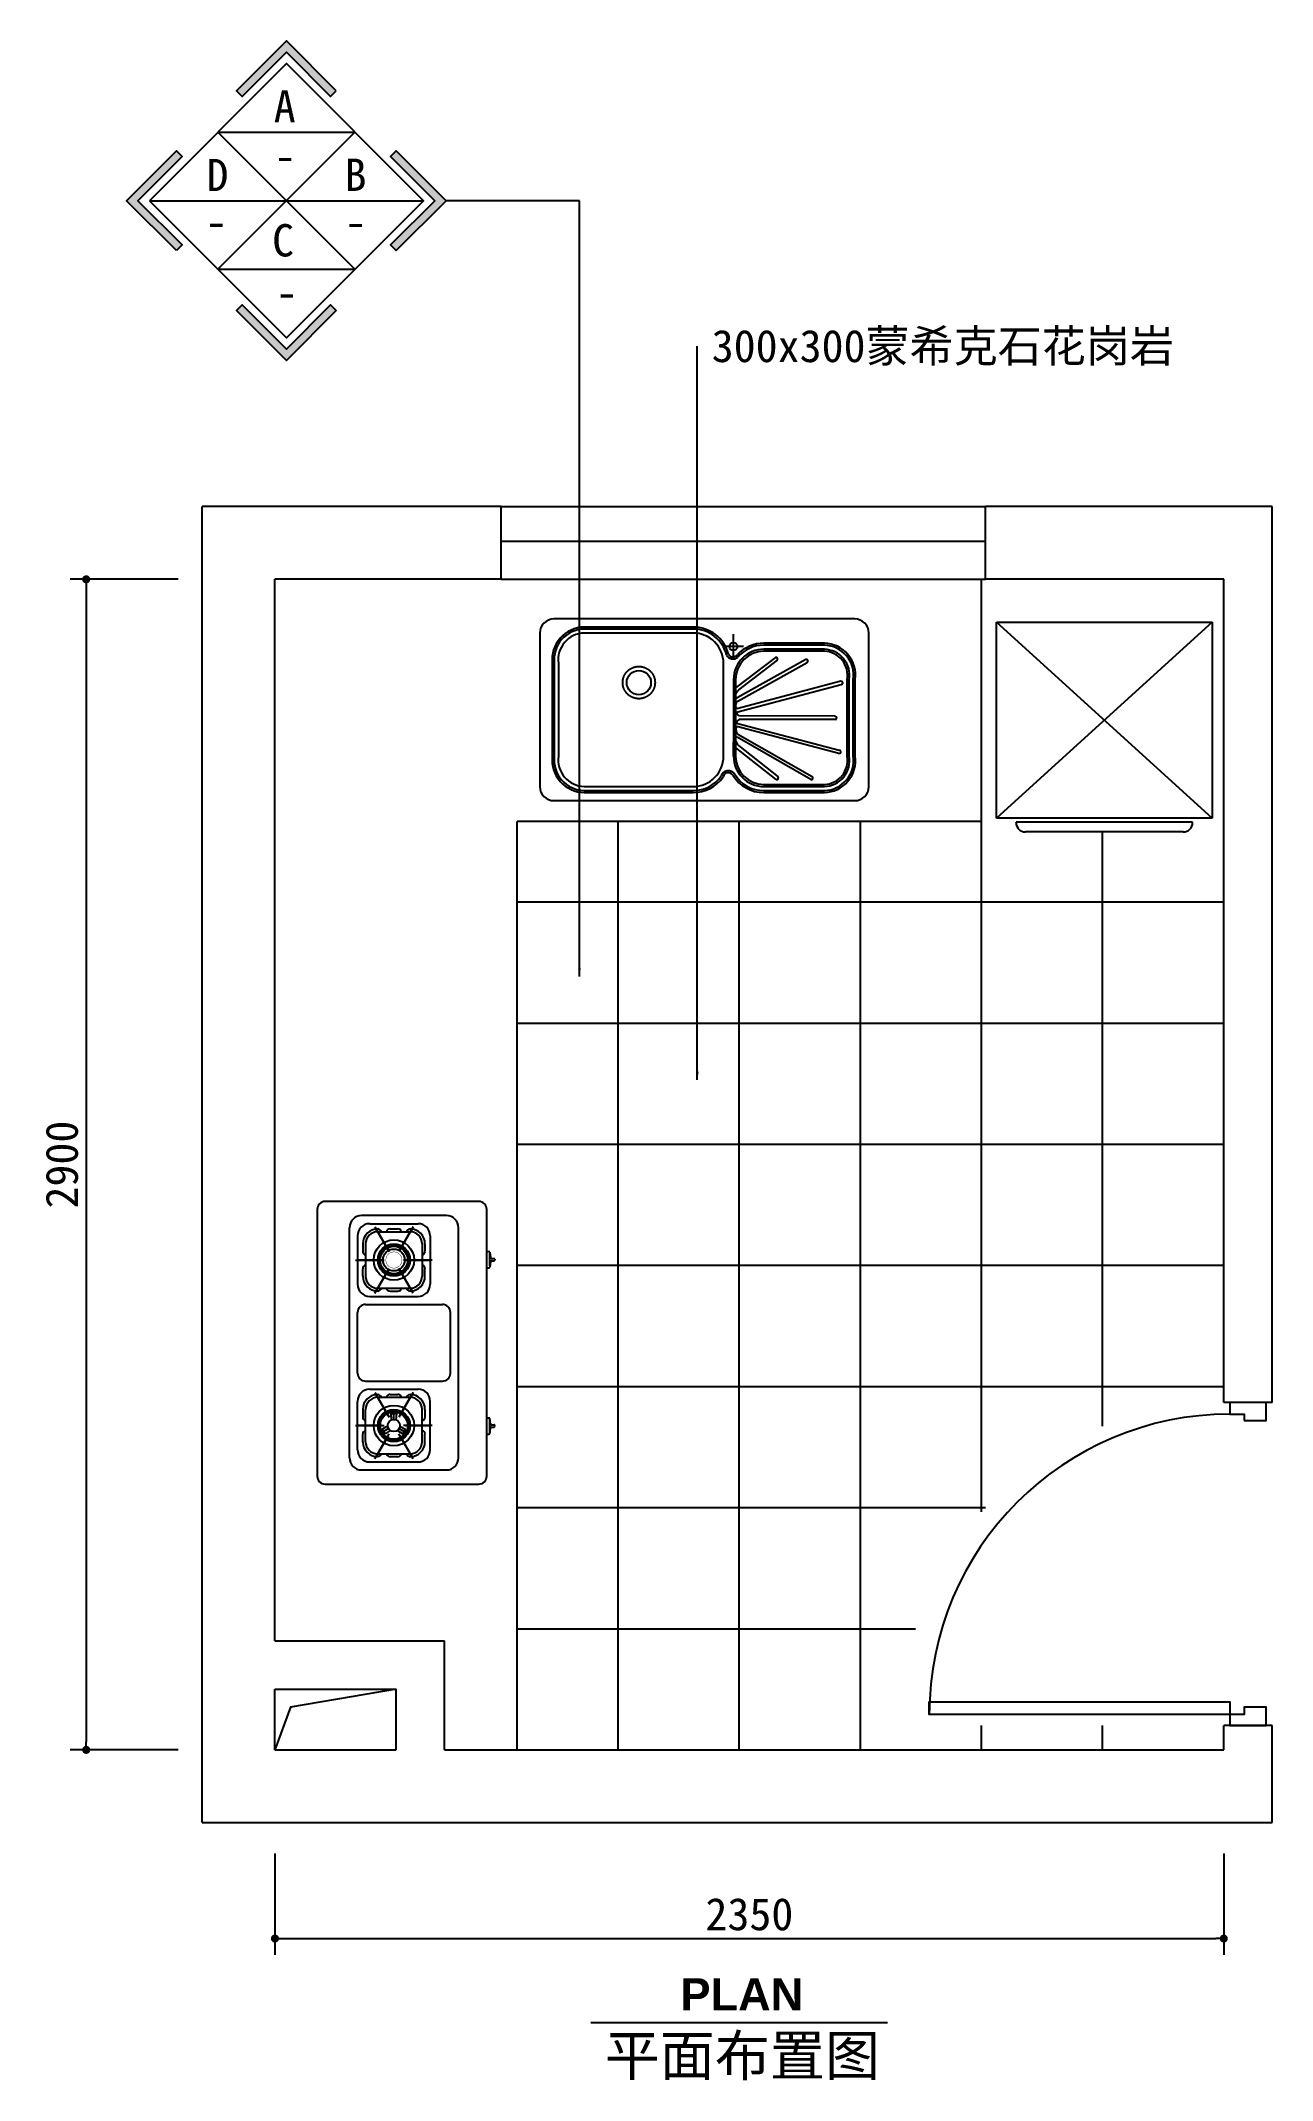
# Model space of a CAD drawing. Extents: x 2642 to 5692, y 963 to 6014.
import ezdxf

# ---------------------------------------------------------------- set-up
doc = ezdxf.new("R2010")
doc.units = 0
doc.header["$LTSCALE"] = 300
doc.header["$MEASUREMENT"] = 0
doc.header["$PDMODE"] = 3
doc.linetypes.add('DASHEDX2', pattern=[1.5, 1, -0.5])
doc.layers.get('0').update_dxf_attribs({"linetype": 'CONTINUOUS'})
doc.layers.get('DEFPOINTS').update_dxf_attribs({"linetype": 'CONTINUOUS'})
for name, color, linetype in [('2', 2, 'CONTINUOUS'), ('3', 3, 'CONTINUOUS'), ('4', 4, 'CONTINUOUS'), ('7', 7, 'CONTINUOUS'), ('BH', 3, 'CONTINUOUS'), ('DIM', 3, 'CONTINUOUS'), ('TEXT', 3, 'CONTINUOUS')]:
    doc.layers.add(name, color=color, linetype=linetype)
doc.styles.add('HT', font='swisseb.ttf')
doc.styles.add('HZ', font='')
doc.styles.get('HZ').set_extended_font_data('仿宋_GB2312')
doc.dimstyles.new('D25', dxfattribs={"dimscale": 40, "dimtxt": 2, "dimasz": 0.5, "dimexe": 1, "dimexo": 1, "dimgap": 0.5, "dimtad": 1, "dimdec": 0, "dimzin": 0, "dimtxsty": 'HZ', "dimblk": '_DIMX', "dimblk1": 'DOT', "dimblk2": 'DOT', "dimsah": 1, "dimcen": 0, "dimclrd": 3, "dimclre": 3, "dimclrt": 3, "dimazin": 3, "dimtfac": 0.5, "dimtdec": 0, "dimtix": 1, "dimtofl": 0, "dimtmove": 0, "dimatfit": 3, "dimtolj": 1, "dimtzin": 0})

# ---------------------------------------------------------------- blocks, each defined once
blk = doc.blocks.new('_DOT')
at = {"color": 0, "linetype": 'BYBLOCK'}
blk.add_line((-0.5, 0), (-1, 0), dxfattribs=at)
at = {"color": 0, "linetype": 'BYBLOCK', "const_width": 0.5}
blk.add_lwpolyline([(-0.25, 0, 1), (0.25, 0, 1)], format="xyb", close=True, dxfattribs=at)
blk = doc.blocks.new('*D8')
at = {"color": 3, "linetype": 'BYBLOCK'}
for p, q in [((2914.6, 4680.2), (2647, 4680.2)), ((2687, 4660.2), (2687, 1801.4)), ((2914.6, 1781.4), (2647, 1781.4))]:
    blk.add_line(p, q, dxfattribs=at)
at = {"layer": 'DEFPOINTS', "color": 0, "linetype": 'BYBLOCK'}
for p in [(2954.6, 4680.2), (2687, 1781.4), (2954.6, 1781.4)]:
    blk.add_point(p, dxfattribs=at)
at = {"color": 3, "linetype": 'BYBLOCK', "xscale": 20, "yscale": 20, "zscale": 20}
for p, rotation in [((2687, 4680.2), 90), ((2687, 1781.4), 270)]:
    blk.add_blockref('_DOT', p, dxfattribs=dict(at, rotation=rotation))
at = {"color": 3, "linetype": 'BYBLOCK', "insert": (2627, 3230.8), "char_height": 80, "attachment_point": 5, "rotation": 90, "style": 'HZ'}
blk.add_mtext('\\A1;2900', dxfattribs=at)
blk = doc.blocks.new('_DIMX')
blk.add_line((-150, 0), (150, 0))
at = {"const_width": 50}
blk.add_lwpolyline([(-70, -70), (70, 70)], dxfattribs=at)
blk = doc.blocks.new('*D9')
at = {"color": 3, "linetype": 'BYBLOCK'}
for p, q in [((3221.7, 1525), (3221.7, 1274.1)), ((5571.7, 1525), (5571.7, 1274.1)), ((3241.7, 1314.1), (5551.7, 1314.1))]:
    blk.add_line(p, q, dxfattribs=at)
at = {"layer": 'DEFPOINTS', "color": 0, "linetype": 'BYBLOCK'}
for p in [(3221.7, 1565), (5571.7, 1565), (5571.7, 1314.1)]:
    blk.add_point(p, dxfattribs=at)
at = {"color": 3, "linetype": 'BYBLOCK', "xscale": 20, "yscale": 20, "zscale": 20, "rotation": 180}
blk.add_blockref('_DOT', (3221.7, 1314.1), dxfattribs=at)
at = {"color": 3, "linetype": 'BYBLOCK', "xscale": 20, "yscale": 20, "zscale": 20}
blk.add_blockref('_DOT', (5571.7, 1314.1), dxfattribs=at)
at = {"color": 3, "linetype": 'BYBLOCK', "insert": (4396.7, 1374.1), "char_height": 80, "attachment_point": 5, "style": 'HZ'}
blk.add_mtext('\\A1;2350', dxfattribs=at)
blk = doc.blocks.new('A$C49B74F33')
at = {"layer": '3', "color": 4}
for p, q in [((0, 420), (0, 40)), ((680, 440), (20, 440)), ((700, 40), (700, 420)), ((20, 20), (680, 20))]:
    blk.add_line(p, q, dxfattribs=at)
at = {"layer": '3', "color": 7}
for p, q in [((65, 360), (635, 360)), ((35, 330), (35, 120)), ((55, 310), (55, 190)), ((85, 340), (205, 340)), ((105, 320), (185, 320)), ((235, 310), (235, 190)), ((255, 320), (255, 130)), ((275, 340), (425, 340)), ((445, 320), (445, 130)), ((465, 310), (465, 190)), ((615, 340), (495, 340)), ((595, 320), (515, 320)), ((645, 310), (645, 190)), ((665, 120), (665, 330)), ((75, 290), (75, 210)), ((215, 290), (215, 210)), ((485, 290), (485, 210)), ((625, 290), (625, 210)), ((85, 160), (205, 160)), ((105, 180), (185, 180)), ((615, 160), (495, 160)), ((595, 180), (515, 180)), ((275, 110), (425, 110)), ((65, 90), (635, 90)), ((124.1, 20), (124.1, 14.7)), ((125.8, 12.7), (138.5, 10.8)), ((141.1, 7.9), (141.1, 2)), ((147.1, 7.9), (147.1, 2)), ((149.6, 10.8), (162.4, 12.7)), ((164.1, 20), (164.1, 14.7)), ((535.9, 20), (535.9, 14.7)), ((550.4, 10.8), (537.6, 12.7)), ((552.9, 7.9), (552.9, 2)), ((558.9, 7.9), (558.9, 2)), ((574.2, 12.7), (561.5, 10.8)), ((575.9, 20), (575.9, 14.7)), ((143.1, 0), (145.1, 0)), ((556.9, 0), (554.9, 0))]:
    blk.add_line(p, q, dxfattribs=at)
at = {"layer": '3'}
for p, q in [((105, 327), (123.5, 327)), ((105, 327), (105, 327)), ((145, 345), (145, 274)), ((145, 279), (145, 340)), ((185, 327), (166.5, 327)), ((515, 327), (533.5, 327)), ((555, 345), (555, 274)), ((555, 279), (555, 340)), ((595, 327), (576.5, 327)), ((595, 327), (595, 327)), ((62.7, 297.5), (124.2, 262)), ((119.9, 264.5), (67.1, 295)), ((68, 259.5), (68, 240.5)), ((124.2, 272), (136.3, 279)), ((133, 258.9), (124.2, 272)), ((137.5, 263), (130.3, 275.5)), ((143.3, 264.9), (136.3, 279)), ((158.8, 256), (174.5, 257)), ((227.3, 297.5), (165.8, 262)), ((170.1, 264.5), (222.9, 295)), ((174.5, 257), (174.5, 243)), ((222, 259.5), (222, 240.5)), ((472.7, 297.5), (534.2, 262)), ((529.9, 264.5), (477.1, 295)), ((478, 259.5), (478, 240.5)), ((637.3, 297.5), (575.8, 262)), ((580.1, 264.5), (632.9, 295)), ((632, 259.5), (632, 240.5)), ((62.7, 202.5), (124.2, 238)), ((119.9, 235.5), (67.1, 205)), ((133, 241.1), (124.2, 228)), ((136.3, 221), (124.2, 228)), ((137.5, 237), (130.3, 224.5)), ((143.3, 235.1), (136.3, 221)), ((145, 155), (145, 226)), ((145, 221), (145, 160)), ((158.8, 244), (174.5, 243)), ((160, 250), (174.5, 250)), ((227.3, 202.5), (165.8, 238)), ((170.1, 235.5), (222.9, 205)), ((472.7, 202.5), (534.2, 238)), ((529.9, 235.5), (477.1, 205)), ((555, 155), (555, 226)), ((555, 221), (555, 160)), ((637.3, 202.5), (575.8, 238)), ((580.1, 235.5), (632.9, 205)), ((105, 173), (123.5, 173)), ((185, 173), (166.5, 173)), ((185, 173), (185, 173)), ((515, 173), (515, 173)), ((515, 173), (533.5, 173)), ((595, 173), (576.5, 173))]:
    blk.add_line(p, q, dxfattribs=at)
at = {"layer": '3', "const_width": 1}
for points in [[(145, 279), (145, 340)], [(555, 279), (555, 340)], [(119.9, 264.5), (67.1, 295)], [(170.1, 264.5), (222.9, 295)], [(529.9, 264.5), (477.1, 295)], [(580.1, 264.5), (632.9, 295)], [(119.9, 235.5), (67.1, 205)], [(145, 221), (145, 160)], [(170.1, 235.5), (222.9, 205)], [(529.9, 235.5), (477.1, 205)], [(555, 221), (555, 160)], [(580.1, 235.5), (632.9, 205)]]:
    blk.add_lwpolyline(points, dxfattribs=at)
for points in [[(145, 265, -1), (145, 235, -1), (145, 265, -1)], [(575, 250, -1), (535, 250, -1), (575, 250, -1)]]:
    blk.add_lwpolyline(points, format="xyb", dxfattribs=at)
at = {"layer": '3'}
for centre, radius in [((145, 250), 50), ((145, 250), 40), ((145, 250), 37), ((145, 250), 34), ((145, 250), 15), ((555, 250), 50), ((555, 250), 40), ((555, 250), 37), ((555, 250), 34), ((555, 250), 27)]:
    blk.add_circle(centre, radius, dxfattribs=at)
at = {"layer": '3', "color": 4}
for centre, start, end in [((20, 420), 90, 180), ((680, 420), 0, 90), ((20, 40), 180, 270), ((680, 40), 270, 0)]:
    blk.add_arc(centre, 20, start, end, dxfattribs=at)
at = {"layer": '3', "color": 7}
for centre, radius, start, end in [((65, 330), 30, 90, 180), ((635, 330), 30, 360, 90), ((85, 310), 30, 90, 180), ((105, 290), 30, 90, 180), ((185, 290), 30, 360, 90), ((205, 310), 30, 360, 90), ((275, 320), 20, 90, 180), ((425, 320), 20, 0, 90), ((495, 310), 30, 90, 180), ((515, 290), 30, 90, 180), ((595, 290), 30, 0, 90), ((615, 310), 30, 0, 90), ((105, 210), 30, 180, 270), ((185, 210), 30, 270, 360), ((515, 210), 30, 180, 270), ((595, 210), 30, 270, 0), ((85, 190), 30, 180, 270), ((205, 190), 30, 270, 360), ((495, 190), 30, 180, 270), ((615, 190), 30, 270, 0), ((65, 120), 30, 180, 270), ((275, 130), 20, 180, 270), ((425, 130), 20, 270, 0), ((635, 120), 30, 270, 0), ((126.1, 14.7), 2, 180, 261.4692), ((138.1, 7.9), 3, 0, 81.4692), ((143.1, 2), 2, 180, 270), ((145.1, 2), 2, 270, 0), ((150.1, 7.9), 3, 98.5308, 180), ((162.1, 14.7), 2, 278.5308, 360), ((537.9, 14.7), 2, 180, 261.4692), ((549.9, 7.9), 3, 360, 81.4692), ((554.9, 2), 2, 180, 270), ((556.9, 2), 2, 270, 360), ((561.9, 7.9), 3, 98.5308, 180), ((573.9, 14.7), 2, 278.5308, 0)]:
    blk.add_arc(centre, radius, start, end, dxfattribs=at)
at = {"layer": '3'}
for centre, radius, start, end in [((105, 290), 37, 90, 180), ((123.8, 318.1), 8.95, 12.564, 91.6861), ((166.2, 318.1), 8.95, 88.3139, 167.436), ((185, 290), 37, 0, 90), ((515, 290), 37, 90, 180), ((533.8, 318.1), 8.95, 12.564, 91.6861), ((576.2, 318.1), 8.95, 88.3139, 167.436), ((595, 290), 37, 0, 90), ((79.9, 292), 12.1, 189.6676, 246.0824), ((76.9, 259.8), 8.95, 102.564, 181.686), ((138, 262.1), 17, 95.7306, 144.2694), ((159, 250), 17, 335.7306, 24.2694), ((210.1, 292), 12.1, 293.9176, 350.3324), ((213.1, 259.8), 8.95, 358.314, 77.436), ((489.9, 292), 12.1, 189.6676, 246.0824), ((486.9, 259.8), 8.95, 102.564, 181.686), ((620.1, 292), 12.1, 293.9176, 350.3324), ((623.1, 259.8), 8.95, 358.314, 77.436), ((76.9, 240.2), 8.95, 178.3139, 257.436), ((79.9, 208), 12.1, 113.9176, 170.3324), ((105, 210), 37, 180, 270), ((138, 237.9), 17, 215.7306, 264.2694), ((185, 210), 37, 270, 0), ((213.1, 240.2), 8.95, 282.564, 1.6861), ((210.1, 208), 12.1, 9.6676, 66.0824), ((486.9, 240.2), 8.95, 178.3139, 257.436), ((489.9, 208), 12.1, 113.9176, 170.3324), ((515, 210), 37, 180, 270), ((595, 210), 37, 270, 0), ((623.1, 240.2), 8.95, 282.564, 1.6861), ((620.1, 208), 12.1, 9.6676, 66.0824), ((123.8, 181.9), 8.95, 268.3139, 347.436), ((166.2, 181.9), 8.95, 192.564, 271.6861), ((533.8, 181.9), 8.95, 268.3139, 347.436), ((576.2, 181.9), 8.95, 192.564, 271.6861), ((144.1, -235.2), 248.6, 85.7792, 94.2208), ((133.9, 7.2), 7.27, 12.024, 57.1859), ((154.3, 7.2), 7.27, 122.8141, 167.976), ((555.9, -235.2), 248.6, 85.7792, 94.2208), ((545.7, 7.2), 7.27, 12.024, 57.1859), ((566.1, 7.2), 7.27, 122.8141, 167.976)]:
    blk.add_arc(centre, radius, start, end, dxfattribs=at)
blk = doc.blocks.new('煤气灶图块')
at = {"layer": '3', "color": 3}
blk.add_blockref('A$C49B74F33', (-775.8, -12.4), dxfattribs=at)
blk = doc.blocks.new('A$C4FA006A5')
at = {"layer": '3'}
for p, q in [((190, 215), (55, 215)), ((190, 212.5), (55, 212.5)), ((291.9, 177.1), (242.5, 139.5)), ((352.5, 195), (277.5, 195)), ((352.5, 192.5), (277.5, 192.5)), ((352.5, 187.5), (277.5, 187.5)), ((352.5, 185), (277.5, 185)), ((15.5, 170), (15.5, 55)), ((18, 170), (18, 55)), ((329.4, 174.8), (244.5, 127.1)), ((245.3, 123.1), (331.1, 171)), ((246.3, 137.4), (294.3, 173.9)), ((240, 150), (240, 55)), ((242.5, 150), (242.5, 55)), ((243.7, 109.6), (373.3, 143.8)), ((372.8, 147.8), (244, 113.7)), ((380.7, 54.8), (380.7, 150.2)), ((383.2, 55), (383.2, 150)), ((388.2, 55), (388.2, 150)), ((390.7, 55), (390.7, 150)), ((365.7, 104.5), (246.9, 105)), ((243.6, 95.9), (370.8, 62.4)), ((370.3, 58.3), (244, 91.8)), ((335.5, 26.2), (244.4, 78.4)), ((245.2, 82.4), (337.2, 29.9)), ((365.7, 100.5), (246.9, 100.5)), ((292.9, 26.1), (242.5, 65.9)), ((246.2, 68.1), (295.3, 29.3)), ((55, 12.5), (190, 12.5)), ((55, 10), (190, 10)), ((277.5, 20), (352.5, 20)), ((277.5, 17.5), (352.5, 17.5)), ((277.5, 12.5), (352.5, 12.5)), ((277.5, 10), (352.5, 10))]:
    blk.add_line(p, q, dxfattribs=at)
at = {"layer": '3', "linetype": 'DASHEDX2', "ltscale": 30}
for p, q in [((239.8, 176), (239.8, 206)), ((252.4, 190.8), (227.4, 190.8)), ((227.5, 55), (227.5, 75.1)), ((240, 55), (240, 72.6))]:
    blk.add_line(p, q, dxfattribs=at)
at = {"layer": '3'}
blk.add_lwpolyline([(190, 207.5), (55, 207.5, 0.445378), (23, 170), (23, 55, 0.445378), (55, 17.5), (190, 17.5, 0.414214), (227.5, 55), (227.5, 170, 0.414214)], format="xyb", close=True, dxfattribs=at)
for points in [[(244.3, 126.8), (242.7, 126.8), (242.3, 129.5), (242.4, 131.1), (243.7, 133.7), (244.7, 135.4), (246.3, 137.4)], [(244, 113.7), (242.8, 115.9), (242.8, 117.3), (243.2, 119.9), (243.8, 121.2), (244.2, 122.2), (245.3, 123.1)], [(246.9, 105), (245.1, 106.4), (244.1, 107.7), (243.8, 108.3), (244.1, 109.7)], [(244.2, 78.7), (242.6, 78.7), (242.2, 76), (242.2, 74.4), (243.5, 71.8), (244.5, 70.1), (246.2, 68.1)], [(244, 91.8), (242.7, 89.6), (242.7, 88.3), (243.1, 85.6), (243.7, 84.3), (244.1, 83.3), (245.2, 82.4)], [(246.9, 100.5), (245.1, 99.1), (244.1, 97.8), (243.7, 97.2), (244.1, 95.8)]]:
    blk.add_lwpolyline(points, dxfattribs=at)
for centre, radius in [((239.8, 190.8), 4.99), ((122.7, 146.2), 15)]:
    blk.add_circle(centre, radius, dxfattribs=at)
at = {"layer": '3', "linetype": 'DASHEDX2', "ltscale": 15}
blk.add_circle((122.7, 146.2), 20, dxfattribs=at)
at = {"layer": '3'}
for centre, radius, start, end in [((55.8, 174.4), 40.6, 91.1922, 186.2014), ((55.8, 174.4), 38.1, 91.2742, 186.5828), ((190, 170), 45, 14.4582, 90), ((190, 170), 42.5, 14.0278, 90), ((239.3, 184.6), 9.17, 208.1116, 308.8781), ((239.3, 184.6), 6.67, 210.5176, 328.5544), ((277.5, 150), 37.5, 90, 180), ((277.5, 150), 35, 90, 180), ((277.5, 150), 45, 90, 136.2066), ((277.5, 150), 42.5, 90, 139.7102), ((292.5, 175.2), 2.03, 292.4492, 112.4492), ((351.4, 155.4), 39.6, 352.1651, 88.449), ((351.4, 155.4), 37.1, 351.6785, 88.3384), ((351.4, 155.3), 32.2, 350.4988, 88.0627), ((351.4, 155.3), 29.7, 350.1061, 87.9828), ((330.2, 172.9), 2.03, 293.745, 113.745), ((373.1, 145.8), 2.03, 277.4073, 97.4073), ((365.7, 102.5), 2.03, 270, 90), ((365.7, 102.4), 2.03, 269.7375, 89.7375), ((55.8, 50.6), 40.6, 173.7986, 268.8078), ((55.8, 50.6), 38.1, 173.4172, 268.7258), ((277.5, 55), 37.5, 180, 270), ((277.5, 55), 35, 180, 270), ((351.4, 49.6), 37.1, 271.6616, 8.3215), ((351.4, 49.6), 39.6, 271.551, 7.8349), ((351.4, 49.7), 32.2, 271.9373, 9.5012), ((351.4, 49.7), 29.7, 272.0172, 9.8939), ((370.6, 60.4), 2.03, 262.3302, 82.3302), ((190, 55), 42.5, 270, 324.8561), ((190, 55), 45, 270, 325.4177), ((233.5, 27.9), 9.17, 33.2914, 163.1533), ((233.5, 27.9), 6.67, 31.4456, 166.2924), ((277.5, 55), 45, 211.1759, 270), ((277.5, 55), 42.5, 211.0739, 270), ((293.5, 28), 2.03, 247.2883, 67.2883), ((336.3, 28), 2.03, 245.9925, 65.9925)]:
    blk.add_arc(centre, radius, start, end, dxfattribs=at)
at = {"layer": '4'}
for p, q in [((0, 207.5), (0, 17.5)), ((390, 225), (17.5, 225)), ((407.5, 17.5), (407.5, 207.5)), ((17.5, 0), (390, 0))]:
    blk.add_line(p, q, dxfattribs=at)
for centre, start, end in [((17.5, 207.5), 90, 180), ((390, 207.5), 0, 90), ((17.5, 17.5), 180, 270), ((390, 17.5), 270, 0)]:
    blk.add_arc(centre, 17.5, start, end, dxfattribs=at)
blk = doc.blocks.new('A$C092F0073')
at = {"layer": 'BH'}
for p, q in [((125, 0), (125, 1149.4)), ((275, 0), (275, 1149.4)), ((425, 0), (425, 1149.4)), ((575, 294.6), (575, 1149.4)), ((725, 400.8), (725, 1136.5)), ((0, 1050), (875, 1050)), ((0, 900), (875, 900)), ((0, 750), (875, 750)), ((0, 600), (875, 600)), ((0, 450), (875, 450)), ((0, 300), (579.9, 300)), ((0, 150), (493.4, 150)), ((575, 0), (575, 30)), ((725, 0), (725, 30))]:
    blk.add_line(p, q, dxfattribs=at)

msp = doc.modelspace()

# ---------------------------------------------------------------- hatches: boundary and pattern name
at = {"layer": 'TEXT'}
for points in [[(3126.4, 5890.2), (3140.5, 5876), (3250, 5985.5), (3359.6, 5876), (3373.7, 5890.2), (3250, 6013.8)], [(2991.9, 5727.4), (2977.7, 5741.5), (2854.1, 5617.9), (2977.7, 5494.2), (2991.9, 5508.3), (2882.3, 5617.9)], [(3522.3, 5741.5), (3508.2, 5727.4), (3617.7, 5617.9), (3508.2, 5508.3), (3522.3, 5494.2), (3646, 5617.9)], [(3140.5, 5359.7), (3126.4, 5345.5), (3250, 5221.9), (3373.7, 5345.5), (3359.6, 5359.7), (3250, 5250.2)]]:
    msp.add_hatch(color=256, dxfattribs=at).paths.add_polyline_path(points)

# ---------------------------------------------------------------- linework, layer by layer
at = {"layer": '2'}
for p, q in [((3781.7, 4860.2), (3041.7, 4860.2)), ((3041.7, 1601.4), (3041.7, 4860.2)), ((3781.7, 4680.2), (3781.7, 4860.2)), ((5691.7, 4860.2), (4981.7, 4860.2)), ((4981.7, 4680.2), (4981.7, 4860.2)), ((5691.7, 2641.4), (5691.7, 4860.2)), ((3781.7, 4680.2), (3221.7, 4680.2)), ((3221.7, 2051.4), (3221.7, 4680.2)), ((5571.7, 4680.2), (4981.7, 4680.2)), ((5571.7, 2641.4), (5571.7, 4680.2)), ((5691.7, 2641.4), (5571.7, 2641.4)), ((3221.7, 2051.4), (3641.7, 2051.4)), ((3641.7, 1781.4), (3641.7, 2051.4)), ((3221.7, 1781.4), (3221.7, 1931.4)), ((3221.7, 1931.4), (3521.7, 1931.4)), ((3521.7, 1781.4), (3521.7, 1931.4)), ((5571.7, 1781.4), (5571.7, 1841.4)), ((5691.7, 1841.4), (5571.7, 1841.4)), ((5691.7, 1601.4), (5691.7, 1841.4)), ((3221.7, 1781.4), (3521.7, 1781.4)), ((3641.7, 1781.4), (5571.7, 1781.4)), ((3041.7, 1601.4), (5691.7, 1601.4))]:
    msp.add_line(p, q, dxfattribs=at)
at = {"layer": '3'}
for p, q in [((5543.2, 4574.4), (5008.7, 4088.5)), ((5543.2, 4088.5), (5008.7, 4574.4))]:
    msp.add_line(p, q, dxfattribs=at)
msp.add_lwpolyline([(3521.7, 1931.4), (3260.3, 1887.3), (3221.7, 1781.4)], dxfattribs=at)
at = {"layer": '3', "color": 3}
msp.add_arc((5586.3, 1868.8), 743.9, 90, 180, dxfattribs=at)
at = {"layer": '4'}
for p, q in [((4971.7, 4080.2), (4971.7, 4680.2)), ((3821.7, 1781.4), (3821.7, 4080.2)), ((4971.7, 4080.2), (3821.7, 4080.2))]:
    msp.add_line(p, q, dxfattribs=at)
at = {"layer": '7'}
for p, q in [((3781.7, 4860.2), (4981.7, 4860.2)), ((4981.7, 4774), (3781.7, 4774)), ((3781.7, 4680.2), (4981.7, 4680.2)), ((5008.7, 4088.5), (5008.7, 4574.4)), ((5008.7, 4574.4), (5543.2, 4574.4)), ((5543.2, 4574.4), (5543.2, 4088.5)), ((5543.2, 4088.5), (5008.7, 4088.5)), ((5057.3, 4077.8), (5057.3, 4078.8)), ((5494.6, 4078.8), (5057.3, 4078.8)), ((5471.3, 4054.5), (5080.6, 4054.5)), ((5494.6, 4077.8), (5494.6, 4078.8))]:
    msp.add_line(p, q, dxfattribs=at)
msp.add_lwpolyline([(5622.2, 2596.8), (5677, 2596.8), (5677, 2641.4), (5586.3, 2641.4), (5586.3, 2612.7), (5622.2, 2612.7)], close=True, dxfattribs=at)
for points in [[(5586.3, 1868.8), (4842.4, 1868.8), (4842.4, 1900.4), (5586.3, 1900.4), (5586.3, 1868.8)], [(5586.3, 1868.8), (5586.3, 1841.4), (5677, 1841.4), (5677, 1887.5), (5622.2, 1887.5), (5622.2, 1868.8), (5586.3, 1868.8)]]:
    msp.add_lwpolyline(points, dxfattribs=at)
for centre, start, end in [((5080.6, 4077.8), 180, 270), ((5471.3, 4077.8), 270, 0)]:
    msp.add_arc(centre, 23.3, start, end, dxfattribs=at)
at = {"layer": 'TEXT'}
for p, q in [((3080.3, 5787.6), (3419.7, 5448.1)), ((3419.7, 5787.6), (3080.3, 5448.1)), ((3080.3, 5787.6), (3419.7, 5787.6)), ((2910.6, 5617.9), (3589.5, 5617.9)), ((3080.3, 5448.1), (3419.7, 5448.1))]:
    msp.add_line(p, q, dxfattribs=at)
at = {"layer": 'TEXT', "color": 6}
msp.add_line((4003.9, 1106), (4739.1, 1106), dxfattribs=at)
at = {"layer": 'TEXT'}
for points in [[(3373.7, 5890.2), (3250, 6013.8), (3126.4, 5890.2), (3140.5, 5876), (3250, 5985.5), (3359.6, 5876)], [(2910.6, 5617.9), (3250, 5278.4), (3589.5, 5617.9), (3250, 5957.3)], [(2977.7, 5494.2), (2854.1, 5617.9), (2977.7, 5741.5), (2991.9, 5727.4), (2882.3, 5617.9), (2991.9, 5508.3)], [(3522.3, 5494.2), (3646, 5617.9), (3522.3, 5741.5), (3508.2, 5727.4), (3617.7, 5617.9), (3508.2, 5508.3)], [(3373.7, 5345.5), (3250, 5221.9), (3126.4, 5345.5), (3140.5, 5359.7), (3250, 5250.2), (3359.6, 5359.7)]]:
    msp.add_lwpolyline(points, close=True, dxfattribs=at)

# ---------------------------------------------------------------- block references
at = {"layer": '3', "xscale": 2, "yscale": 2, "zscale": 2}
msp.add_blockref('A$C4FA006A5', (3877.6, 4132.1), dxfattribs=at)
at = {"layer": '3', "rotation": 90}
msp.add_blockref('煤气灶图块', (3753.9, 3215.3), dxfattribs=at)
at = {"layer": 'BH', "xscale": 2, "yscale": 2, "zscale": 2}
msp.add_blockref('A$C092F0073', (3821.7, 1781.4), dxfattribs=at)

# ---------------------------------------------------------------- texts
at = {"layer": 'TEXT', "style": 'HZ'}
for s, p in [('A ', (3218.6, 5811.5)), ('D', (3052.1, 5641.5)), ('-', (3219.8, 5689)), ('B', (3394, 5642.1)), ('-', (3049.1, 5525.9)), ('C', (3214.6, 5479.8)), ('-', (3394.3, 5525.6)), ('-', (3223.9, 5351)), ('300x300蒙希克石花岗岩', (4303.4, 5218.1))]:
    msp.add_text(s, height=80, dxfattribs=at).set_placement(p)
at = {"layer": 'TEXT', "linetype": 'BYBLOCK'}
for s, height, style, p in [('PLAN', 80, 'HT', (4226, 1136)), ('平面布置图', 100, 'HZ', (4038.3, 974.4))]:
    msp.add_text(s, height=height, dxfattribs=dict(at, style=style)).set_placement(p)

# ---------------------------------------------------------------- dimensions: what is measured, and where the dimension line sits
at = {"layer": 'DIM'}
dim = msp.add_linear_dim(base=(2754.2, 1781.4), p1=(3021.8, 4680.2), p2=(3021.8, 1781.4), angle=90, text='2900', dimstyle='D25', override={"dimscale": 40}, dxfattribs=at)
dim.commit()
dim.dimension.update_dxf_attribs({"geometry": '*D8', "text_midpoint": (2694.2, 3230.8), "insert": (67.2, 0)})
dim = msp.add_linear_dim(base=(5571.7, 1314.1), p1=(3221.7, 1565), p2=(5571.7, 1565), text='2350', dimstyle='D25', override={"dimscale": 40}, dxfattribs=at)
dim.commit()
dim.dimension.update_dxf_attribs({"geometry": '*D9', "text_midpoint": (4396.7, 1374.1)})

# ---------------------------------------------------------------- leaders
at = {"layer": 'TEXT', "color": 3}
for points in [[(3975.8, 3696.9), (3975.8, 5617.9), (3646, 5617.9)], [(4267.8, 3440.7), (4267.8, 5257.3)]]:
    msp.add_leader(points, dimstyle='D25', dxfattribs=at)

doc.saveas('drawing.dxf')
